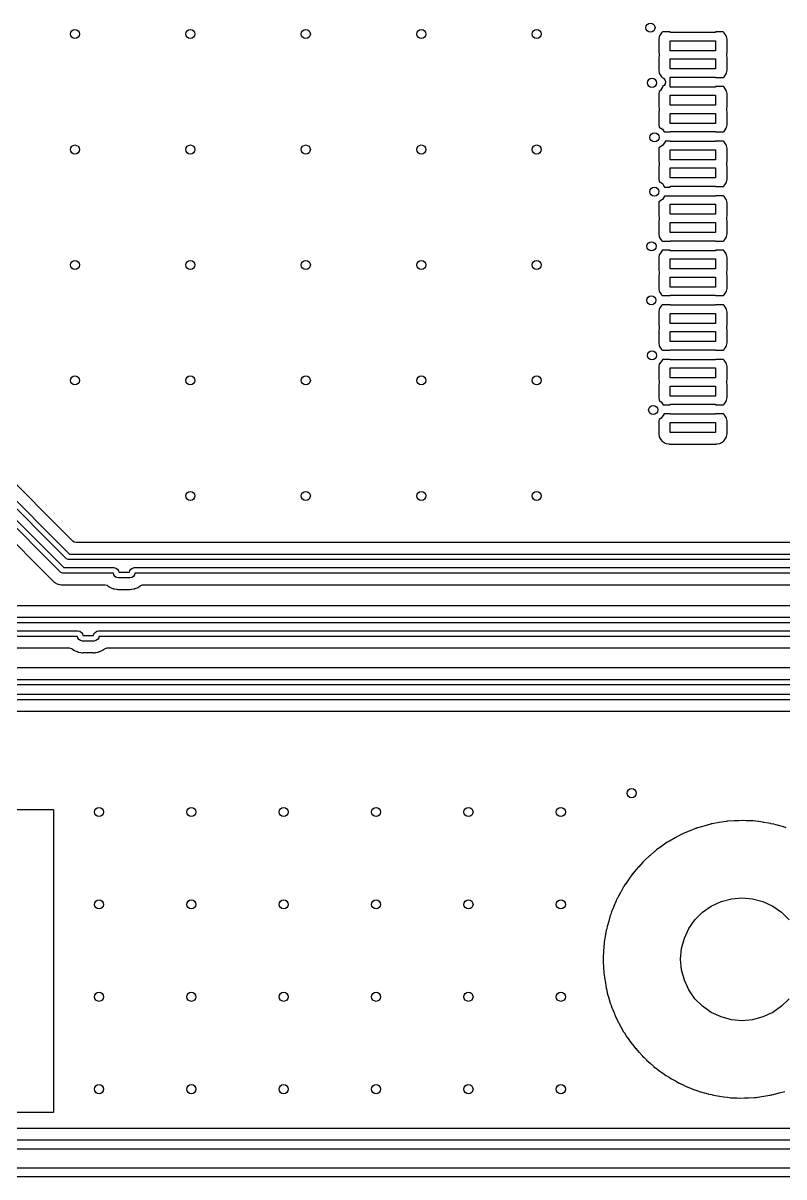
# Model space of a CAD drawing. Extents: x 0 to 4.25, y -4.33 to 0.
# Drawn here: x 1.03 to 1.689, y -3.534 to -2.534 of the extents above; entities that cross this region are included whole.
import ezdxf

# ---------------------------------------------------------------- set-up
doc = ezdxf.new("R2010")
doc.units = 0
doc.header["$MEASUREMENT"] = 0
doc.layers.add('BLACK', color=7, linetype='CONTINUOUS')

msp = doc.modelspace()

# ---------------------------------------------------------------- linework, layer by layer
at = {"layer": 'BLACK', "linetype": 'CONTINUOUS'}
for p, q in [((1.58028, -2.54824), (1.58025, -2.54863)), ((1.58075, -2.5459), (1.58028, -2.54824)), ((1.58104, -2.5452), (1.58075, -2.5459)), ((1.58282, -2.54254), (1.58104, -2.5452)), ((1.58335, -2.54201), (1.58282, -2.54254)), ((1.58367, -2.5418), (1.58335, -2.54201)), ((1.59023, -2.5418), (1.58367, -2.5418)), ((1.59023, -2.54233), (1.59023, -2.5418)), ((1.6296, -2.54233), (1.59023, -2.54233)), ((1.6296, -2.5418), (1.6296, -2.54233)), ((1.63616, -2.5418), (1.6296, -2.5418)), ((1.63647, -2.54201), (1.63616, -2.5418)), ((1.63701, -2.54254), (1.63647, -2.54201)), ((1.63878, -2.5452), (1.63701, -2.54254)), ((1.63907, -2.5459), (1.63878, -2.5452)), ((1.63954, -2.54824), (1.63907, -2.5459)), ((1.63958, -2.54863), (1.63954, -2.54824)), ((1.58025, -2.54863), (1.58025, -2.55887)), ((1.59023, -2.55808), (1.59023, -2.54942)), ((1.59023, -2.54942), (1.6296, -2.54942)), ((1.6296, -2.55808), (1.59023, -2.55808)), ((1.6296, -2.54942), (1.6296, -2.55808)), ((1.63958, -2.55887), (1.63958, -2.54863)), ((1.58025, -2.55887), (1.58028, -2.55925)), ((1.58028, -2.56399), (1.58025, -2.56437)), ((1.58025, -2.56437), (1.58025, -2.57462)), ((1.58028, -2.55925), (1.5806, -2.56084)), ((1.5806, -2.5624), (1.58028, -2.56399)), ((1.5806, -2.56084), (1.5806, -2.5624)), ((1.59023, -2.57383), (1.59023, -2.56516)), ((1.59023, -2.56516), (1.6296, -2.56516)), ((1.6296, -2.56516), (1.6296, -2.57383)), ((1.63922, -2.56084), (1.63954, -2.55925)), ((1.63922, -2.5624), (1.63922, -2.56084)), ((1.63954, -2.56399), (1.63922, -2.5624)), ((1.63954, -2.55925), (1.63958, -2.55887)), ((1.63958, -2.56437), (1.63954, -2.56399)), ((1.63958, -2.57462), (1.63958, -2.56437)), ((1.58025, -2.57462), (1.58028, -2.575)), ((1.58028, -2.575), (1.58075, -2.57734)), ((1.58075, -2.57734), (1.58104, -2.57804)), ((1.58104, -2.57804), (1.58282, -2.5807)), ((1.6296, -2.57383), (1.59023, -2.57383)), ((1.63701, -2.5807), (1.63878, -2.57804)), ((1.63878, -2.57804), (1.63907, -2.57734)), ((1.63907, -2.57734), (1.63954, -2.575)), ((1.63954, -2.575), (1.63958, -2.57462)), ((1.58282, -2.5807), (1.58335, -2.58124)), ((1.58335, -2.58124), (1.58437, -2.58192)), ((1.58437, -2.58192), (1.5856, -2.58321)), ((1.5849, -2.58815), (1.58437, -2.58857)), ((1.58589, -2.58667), (1.5849, -2.58815)), ((1.5856, -2.58321), (1.58614, -2.58491)), ((1.58614, -2.58491), (1.58589, -2.58667)), ((1.59023, -2.58957), (1.59023, -2.58091)), ((1.59023, -2.58091), (1.6296, -2.58091)), ((1.6296, -2.58091), (1.6296, -2.58124)), ((1.6296, -2.58124), (1.63646, -2.58124)), ((1.63646, -2.58124), (1.63647, -2.58124)), ((1.63647, -2.58124), (1.63701, -2.5807)), ((1.58028, -2.59549), (1.58025, -2.59587)), ((1.58025, -2.59587), (1.58025, -2.60611)), ((1.58071, -2.59337), (1.58028, -2.59549)), ((1.58141, -2.5929), (1.58071, -2.59337)), ((1.58354, -2.58971), (1.58141, -2.5929)), ((1.58368, -2.58903), (1.58354, -2.58971)), ((1.58437, -2.58857), (1.58368, -2.58903)), ((1.6296, -2.58957), (1.59023, -2.58957)), ((1.59023, -2.60532), (1.59023, -2.59666)), ((1.59023, -2.59666), (1.6296, -2.59666)), ((1.63646, -2.58924), (1.6296, -2.58924)), ((1.6296, -2.58924), (1.6296, -2.58957)), ((1.6296, -2.59666), (1.6296, -2.60532)), ((1.63647, -2.58925), (1.63646, -2.58924)), ((1.63701, -2.58979), (1.63647, -2.58925)), ((1.63878, -2.59245), (1.63701, -2.58979)), ((1.63907, -2.59315), (1.63878, -2.59245)), ((1.63954, -2.59549), (1.63907, -2.59315)), ((1.63958, -2.59587), (1.63954, -2.59549)), ((1.63958, -2.60611), (1.63958, -2.59587)), ((0.681933, -2.60609), (1.06991, -2.99407)), ((1.07288, -2.98292), (0.693084, -2.60313)), ((1.58025, -2.60611), (1.58028, -2.60649)), ((1.58028, -2.60649), (1.5806, -2.60809)), ((1.5806, -2.60809), (1.5806, -2.60965)), ((1.6296, -2.60532), (1.59023, -2.60532)), ((1.63922, -2.60809), (1.63954, -2.60649)), ((1.63922, -2.60965), (1.63922, -2.60809)), ((1.63954, -2.60649), (1.63958, -2.60611)), ((1.06233, -3.00997), (0.666036, -2.61367)), ((0.670142, -2.61097), (1.06503, -3.00586)), ((1.06722, -2.99818), (0.677827, -2.60879)), ((1.58028, -2.61124), (1.58025, -2.61162)), ((1.58025, -2.61162), (1.58025, -2.62186)), ((1.5806, -2.60965), (1.58028, -2.61124)), ((1.59023, -2.62107), (1.59023, -2.61241)), ((1.59023, -2.61241), (1.6296, -2.61241)), ((1.6296, -2.61241), (1.6296, -2.62107)), ((1.63954, -2.61124), (1.63922, -2.60965)), ((1.63958, -2.61162), (1.63954, -2.61124)), ((1.63958, -2.62186), (1.63958, -2.61162)), ((0.659485, -2.62123), (1.05477, -3.01652)), ((1.58025, -2.62186), (1.58028, -2.62224)), ((1.58028, -2.62224), (1.58068, -2.62423)), ((1.58068, -2.62423), (1.58361, -2.62619)), ((1.58361, -2.62619), (1.58515, -2.62849)), ((1.6296, -2.62107), (1.59023, -2.62107)), ((1.59023, -2.62849), (1.59023, -2.62816)), ((1.59023, -2.62816), (1.6296, -2.62816)), ((1.6296, -2.62816), (1.6296, -2.62849)), ((1.63647, -2.62848), (1.63701, -2.62794)), ((1.63701, -2.62794), (1.63878, -2.62529)), ((1.63878, -2.62529), (1.63907, -2.62459)), ((1.63907, -2.62459), (1.63954, -2.62224)), ((1.63954, -2.62224), (1.63958, -2.62186)), ((1.58575, -2.63692), (1.58361, -2.64011)), ((1.58515, -2.62849), (1.59023, -2.62849)), ((1.58583, -2.63649), (1.58575, -2.63692)), ((1.59023, -2.63649), (1.58583, -2.63649)), ((1.59023, -2.63682), (1.59023, -2.63649)), ((1.6296, -2.63682), (1.59023, -2.63682)), ((1.6296, -2.62849), (1.63646, -2.62849)), ((1.63646, -2.63649), (1.6296, -2.63649)), ((1.6296, -2.63649), (1.6296, -2.63682)), ((1.63646, -2.62849), (1.63647, -2.62848)), ((1.63647, -2.6365), (1.63646, -2.63649)), ((1.63701, -2.63703), (1.63647, -2.6365)), ((1.63878, -2.63969), (1.63701, -2.63703)), ((1.58028, -2.64273), (1.58025, -2.64311)), ((1.58025, -2.64311), (1.58025, -2.65336)), ((1.58038, -2.64225), (1.58028, -2.64273)), ((1.58042, -2.64224), (1.58038, -2.64225)), ((1.58361, -2.64011), (1.58042, -2.64224)), ((1.59023, -2.65257), (1.59023, -2.6439)), ((1.59023, -2.6439), (1.6296, -2.6439)), ((1.6296, -2.6439), (1.6296, -2.65257)), ((1.63907, -2.64039), (1.63878, -2.63969)), ((1.63954, -2.64273), (1.63907, -2.64039)), ((1.63958, -2.64311), (1.63954, -2.64273)), ((1.63958, -2.65336), (1.63958, -2.64311)), ((1.58025, -2.65336), (1.58028, -2.65374)), ((1.58028, -2.65374), (1.5806, -2.65533)), ((1.5806, -2.65689), (1.58028, -2.65848)), ((1.5806, -2.65533), (1.5806, -2.65689)), ((1.6296, -2.65257), (1.59023, -2.65257)), ((1.63922, -2.65533), (1.63954, -2.65374)), ((1.63922, -2.65689), (1.63922, -2.65533)), ((1.63954, -2.65848), (1.63922, -2.65689)), ((1.63954, -2.65374), (1.63958, -2.65336)), ((1.58028, -2.65848), (1.58025, -2.65886)), ((1.58025, -2.65886), (1.58025, -2.6691)), ((1.59023, -2.66831), (1.59023, -2.65965)), ((1.59023, -2.65965), (1.6296, -2.65965)), ((1.6296, -2.66831), (1.59023, -2.66831)), ((1.6296, -2.65965), (1.6296, -2.66831)), ((1.63958, -2.65886), (1.63954, -2.65848)), ((1.63958, -2.6691), (1.63958, -2.65886)), ((1.58025, -2.6691), (1.58028, -2.66949)), ((1.58028, -2.66949), (1.58065, -2.67132)), ((1.58065, -2.67132), (1.58346, -2.6732)), ((1.58346, -2.6732), (1.58543, -2.67616)), ((1.58543, -2.67616), (1.59023, -2.67616)), ((1.59023, -2.67616), (1.59023, -2.6754)), ((1.59023, -2.6754), (1.6296, -2.6754)), ((1.6296, -2.6754), (1.6296, -2.67573)), ((1.6296, -2.67573), (1.63646, -2.67573)), ((1.63646, -2.67573), (1.63647, -2.67572)), ((1.63647, -2.67572), (1.63701, -2.67519)), ((1.63701, -2.67519), (1.63878, -2.67253)), ((1.63878, -2.67253), (1.63907, -2.67183)), ((1.63907, -2.67183), (1.63954, -2.66949)), ((1.63954, -2.66949), (1.63958, -2.6691)), ((1.58346, -2.68712), (1.58045, -2.68912)), ((1.58543, -2.68416), (1.58346, -2.68712)), ((1.60949, -2.68416), (1.58543, -2.68416)), ((1.60978, -2.68406), (1.60949, -2.68416)), ((1.60982, -2.68406), (1.60978, -2.68406)), ((1.61011, -2.68411), (1.60982, -2.68406)), ((1.6102, -2.68406), (1.61011, -2.68411)), ((1.6296, -2.68406), (1.6102, -2.68406)), ((1.6296, -2.68373), (1.6296, -2.68406)), ((1.63646, -2.68373), (1.6296, -2.68373)), ((1.63647, -2.68374), (1.63646, -2.68373)), ((1.63701, -2.68427), (1.63647, -2.68374)), ((1.63878, -2.68693), (1.63701, -2.68427)), ((1.63907, -2.68763), (1.63878, -2.68693)), ((1.63954, -2.68998), (1.63907, -2.68763)), ((1.58028, -2.68998), (1.58025, -2.69036)), ((1.58025, -2.69036), (1.58025, -2.7006)), ((1.58045, -2.68912), (1.58028, -2.68998)), ((1.59023, -2.69981), (1.59023, -2.69115)), ((1.59023, -2.69115), (1.6296, -2.69115)), ((1.6296, -2.69115), (1.6296, -2.69981)), ((1.63958, -2.69036), (1.63954, -2.68998)), ((1.63958, -2.7006), (1.63958, -2.69036)), ((1.58025, -2.7006), (1.58028, -2.70098)), ((1.58028, -2.70573), (1.58025, -2.70611)), ((1.58025, -2.70611), (1.58025, -2.71635)), ((1.58028, -2.70098), (1.5806, -2.70257)), ((1.5806, -2.70413), (1.58028, -2.70573)), ((1.5806, -2.70257), (1.5806, -2.70413)), ((1.6296, -2.69981), (1.59023, -2.69981)), ((1.59023, -2.71556), (1.59023, -2.7069)), ((1.59023, -2.7069), (1.6296, -2.7069)), ((1.6296, -2.7069), (1.6296, -2.71556)), ((1.63922, -2.70257), (1.63954, -2.70098)), ((1.63922, -2.70413), (1.63922, -2.70257)), ((1.63954, -2.70573), (1.63922, -2.70413)), ((1.63954, -2.70098), (1.63958, -2.7006)), ((1.63958, -2.70611), (1.63954, -2.70573)), ((1.63958, -2.71635), (1.63958, -2.70611)), ((1.58025, -2.71635), (1.58028, -2.71673)), ((1.58028, -2.71673), (1.58075, -2.71907)), ((1.6296, -2.71556), (1.59023, -2.71556)), ((1.63907, -2.71907), (1.63954, -2.71673)), ((1.63954, -2.71673), (1.63958, -2.71635)), ((1.58075, -2.71907), (1.58104, -2.71977)), ((1.58104, -2.71977), (1.58282, -2.72243)), ((1.58282, -2.72243), (1.58335, -2.72297)), ((1.58335, -2.72297), (1.58336, -2.72298)), ((1.58336, -2.72298), (1.59023, -2.72298)), ((1.59023, -2.72298), (1.59023, -2.72265)), ((1.59023, -2.72265), (1.6296, -2.72265)), ((1.6296, -2.72265), (1.6296, -2.72298)), ((1.6296, -2.72298), (1.63646, -2.72298)), ((1.63646, -2.72298), (1.63647, -2.72297)), ((1.63647, -2.72297), (1.63701, -2.72243)), ((1.63701, -2.72243), (1.63878, -2.71977)), ((1.63878, -2.71977), (1.63907, -2.71907)), ((1.58028, -2.73722), (1.58025, -2.7376)), ((1.58025, -2.7376), (1.58025, -2.74784)), ((1.58075, -2.73488), (1.58028, -2.73722)), ((1.58088, -2.73457), (1.58075, -2.73488)), ((1.58101, -2.73448), (1.58088, -2.73457)), ((1.58315, -2.73129), (1.58101, -2.73448)), ((1.58317, -2.73116), (1.58315, -2.73129)), ((1.58335, -2.73098), (1.58317, -2.73116)), ((1.58336, -2.73098), (1.58335, -2.73098)), ((1.59023, -2.73098), (1.58336, -2.73098)), ((1.59023, -2.73131), (1.59023, -2.73098)), ((1.6296, -2.73131), (1.59023, -2.73131)), ((1.6296, -2.73098), (1.6296, -2.73131)), ((1.63646, -2.73098), (1.6296, -2.73098)), ((1.63647, -2.73098), (1.63646, -2.73098)), ((1.63701, -2.73152), (1.63647, -2.73098)), ((1.63878, -2.73418), (1.63701, -2.73152)), ((1.63907, -2.73488), (1.63878, -2.73418)), ((1.63954, -2.73722), (1.63907, -2.73488)), ((1.63958, -2.7376), (1.63954, -2.73722)), ((1.63958, -2.74784), (1.63958, -2.7376)), ((1.58025, -2.74784), (1.58028, -2.74823)), ((1.58028, -2.74823), (1.5806, -2.74982)), ((1.59023, -2.74705), (1.59023, -2.73839)), ((1.59023, -2.73839), (1.6296, -2.73839)), ((1.6296, -2.74705), (1.59023, -2.74705)), ((1.6296, -2.73839), (1.6296, -2.74705)), ((1.63922, -2.74982), (1.63954, -2.74823)), ((1.63954, -2.74823), (1.63958, -2.74784)), ((1.58028, -2.75297), (1.58025, -2.75335)), ((1.58025, -2.75335), (1.58025, -2.76359)), ((1.5806, -2.75138), (1.58028, -2.75297)), ((1.5806, -2.74982), (1.5806, -2.75138)), ((1.59023, -2.7628), (1.59023, -2.75414)), ((1.59023, -2.75414), (1.6296, -2.75414)), ((1.6296, -2.75414), (1.6296, -2.7628)), ((1.63922, -2.75138), (1.63922, -2.74982)), ((1.63954, -2.75297), (1.63922, -2.75138)), ((1.63958, -2.75335), (1.63954, -2.75297)), ((1.63958, -2.76359), (1.63958, -2.75335)), ((1.58025, -2.76359), (1.58028, -2.76397)), ((1.58028, -2.76397), (1.58075, -2.76632)), ((1.58075, -2.76632), (1.58104, -2.76702)), ((1.58104, -2.76702), (1.58282, -2.76968)), ((1.6296, -2.7628), (1.59023, -2.7628)), ((1.63701, -2.76968), (1.63878, -2.76702)), ((1.63878, -2.76702), (1.63907, -2.76632)), ((1.63907, -2.76632), (1.63954, -2.76397)), ((1.63954, -2.76397), (1.63958, -2.76359)), ((1.58282, -2.76968), (1.58335, -2.77021)), ((1.58335, -2.77823), (1.58282, -2.77876)), ((1.58335, -2.77021), (1.58336, -2.77022)), ((1.58336, -2.77822), (1.58335, -2.77823)), ((1.58336, -2.77022), (1.59023, -2.77022)), ((1.59023, -2.77822), (1.58336, -2.77822)), ((1.59023, -2.77022), (1.59023, -2.76989)), ((1.59023, -2.76989), (1.6296, -2.76989)), ((1.59023, -2.77855), (1.59023, -2.77822)), ((1.6296, -2.76989), (1.6296, -2.77022)), ((1.6296, -2.77022), (1.63646, -2.77022)), ((1.63646, -2.77822), (1.6296, -2.77822)), ((1.6296, -2.77822), (1.6296, -2.77855)), ((1.63646, -2.77022), (1.63647, -2.77021)), ((1.63647, -2.77823), (1.63646, -2.77822)), ((1.63647, -2.77021), (1.63701, -2.76968)), ((1.63701, -2.77876), (1.63647, -2.77823)), ((1.58028, -2.78447), (1.58025, -2.78485)), ((1.58025, -2.78485), (1.58025, -2.79509)), ((1.58075, -2.78212), (1.58028, -2.78447)), ((1.58104, -2.78142), (1.58075, -2.78212)), ((1.58282, -2.77876), (1.58104, -2.78142)), ((1.6296, -2.77855), (1.59023, -2.77855)), ((1.59023, -2.7943), (1.59023, -2.78564)), ((1.59023, -2.78564), (1.6296, -2.78564)), ((1.6296, -2.78564), (1.6296, -2.7943)), ((1.63878, -2.78142), (1.63701, -2.77876)), ((1.63907, -2.78212), (1.63878, -2.78142)), ((1.63954, -2.78447), (1.63907, -2.78212)), ((1.63958, -2.78485), (1.63954, -2.78447)), ((1.63958, -2.79509), (1.63958, -2.78485)), ((1.58025, -2.79509), (1.58028, -2.79547)), ((1.58028, -2.79547), (1.5806, -2.79706)), ((1.5806, -2.79706), (1.5806, -2.79862)), ((1.6296, -2.7943), (1.59023, -2.7943)), ((1.63922, -2.79706), (1.63954, -2.79547)), ((1.63922, -2.79862), (1.63922, -2.79706)), ((1.63954, -2.79547), (1.63958, -2.79509)), ((1.58028, -2.80021), (1.58025, -2.8006)), ((1.58025, -2.8006), (1.58025, -2.81084)), ((1.5806, -2.79862), (1.58028, -2.80021)), ((1.59023, -2.81005), (1.59023, -2.80139)), ((1.59023, -2.80139), (1.6296, -2.80139)), ((1.6296, -2.80139), (1.6296, -2.81005)), ((1.63954, -2.80021), (1.63922, -2.79862)), ((1.63958, -2.8006), (1.63954, -2.80021)), ((1.63958, -2.81084), (1.63958, -2.8006)), ((1.58025, -2.81084), (1.58028, -2.81122)), ((1.58028, -2.81122), (1.58075, -2.81356)), ((1.58075, -2.81356), (1.58104, -2.81426)), ((1.58104, -2.81426), (1.58282, -2.81692)), ((1.58282, -2.81692), (1.58335, -2.81746)), ((1.58335, -2.81746), (1.58336, -2.81746)), ((1.58336, -2.81746), (1.59023, -2.81746)), ((1.6296, -2.81005), (1.59023, -2.81005)), ((1.59023, -2.81746), (1.59023, -2.81713)), ((1.59023, -2.81713), (1.6296, -2.81713)), ((1.6296, -2.81713), (1.6296, -2.81746)), ((1.6296, -2.81746), (1.63646, -2.81746)), ((1.63646, -2.81746), (1.63647, -2.81746)), ((1.63647, -2.81746), (1.63701, -2.81692)), ((1.63701, -2.81692), (1.63878, -2.81426)), ((1.63878, -2.81426), (1.63907, -2.81356)), ((1.63907, -2.81356), (1.63954, -2.81122)), ((1.63954, -2.81122), (1.63958, -2.81084)), ((1.5835, -2.82577), (1.58137, -2.82897)), ((1.58356, -2.82546), (1.5835, -2.82577)), ((1.59023, -2.82546), (1.58356, -2.82546)), ((1.59023, -2.82579), (1.59023, -2.82546)), ((1.6296, -2.82579), (1.59023, -2.82579)), ((1.6296, -2.82546), (1.6296, -2.82579)), ((1.63646, -2.82546), (1.6296, -2.82546)), ((1.63647, -2.82547), (1.63646, -2.82546)), ((1.63701, -2.82601), (1.63647, -2.82547)), ((1.63878, -2.82867), (1.63701, -2.82601)), ((1.58028, -2.83171), (1.58025, -2.83209)), ((1.58025, -2.83209), (1.58025, -2.84233)), ((1.58075, -2.82938), (1.58028, -2.83171)), ((1.58137, -2.82897), (1.58075, -2.82938)), ((1.59023, -2.84154), (1.59023, -2.83288)), ((1.59023, -2.83288), (1.6296, -2.83288)), ((1.6296, -2.83288), (1.6296, -2.84154)), ((1.63907, -2.82937), (1.63878, -2.82867)), ((1.63954, -2.83171), (1.63907, -2.82937)), ((1.63958, -2.83209), (1.63954, -2.83171)), ((1.63958, -2.84233), (1.63958, -2.83209)), ((1.58025, -2.84233), (1.58028, -2.84271)), ((1.58028, -2.84746), (1.58025, -2.84784)), ((1.58025, -2.84784), (1.58025, -2.85808)), ((1.58028, -2.84271), (1.5806, -2.84431)), ((1.5806, -2.84587), (1.58028, -2.84746)), ((1.5806, -2.84431), (1.5806, -2.84587)), ((1.6296, -2.84154), (1.59023, -2.84154)), ((1.63922, -2.84431), (1.63954, -2.84271)), ((1.63922, -2.84587), (1.63922, -2.84431)), ((1.63954, -2.84746), (1.63922, -2.84587)), ((1.63954, -2.84271), (1.63958, -2.84233)), ((1.63958, -2.84784), (1.63954, -2.84746)), ((1.63958, -2.85808), (1.63958, -2.84784)), ((1.58025, -2.85808), (1.58028, -2.85846)), ((1.59023, -2.85729), (1.59023, -2.84863)), ((1.59023, -2.84863), (1.6296, -2.84863)), ((1.6296, -2.85729), (1.59023, -2.85729)), ((1.6296, -2.84863), (1.6296, -2.85729)), ((1.63954, -2.85846), (1.63958, -2.85808)), ((1.58028, -2.85846), (1.58075, -2.86081)), ((1.58075, -2.86081), (1.58097, -2.86133)), ((1.58097, -2.86133), (1.58247, -2.86233)), ((1.58247, -2.86233), (1.58406, -2.86471)), ((1.58406, -2.86471), (1.59023, -2.86471)), ((1.59023, -2.86471), (1.59023, -2.86438)), ((1.59023, -2.86438), (1.6296, -2.86438)), ((1.6296, -2.86438), (1.6296, -2.86471)), ((1.6296, -2.86471), (1.63646, -2.86471)), ((1.63646, -2.86471), (1.63647, -2.8647)), ((1.63647, -2.8647), (1.63701, -2.86417)), ((1.63701, -2.86417), (1.63878, -2.86151)), ((1.63878, -2.86151), (1.63907, -2.86081)), ((1.63907, -2.86081), (1.63954, -2.85846)), ((1.58057, -2.87752), (1.58028, -2.87895)), ((1.58247, -2.87625), (1.58057, -2.87752)), ((1.58461, -2.87306), (1.58247, -2.87625)), ((1.58467, -2.87271), (1.58461, -2.87306)), ((1.59023, -2.87271), (1.58467, -2.87271)), ((1.59023, -2.87304), (1.59023, -2.87271)), ((1.6296, -2.87304), (1.59023, -2.87304)), ((1.63646, -2.87271), (1.6296, -2.87271)), ((1.6296, -2.87271), (1.6296, -2.87304)), ((1.63647, -2.87272), (1.63646, -2.87271)), ((1.63701, -2.87325), (1.63647, -2.87272)), ((1.63878, -2.87591), (1.63701, -2.87325)), ((1.63907, -2.87661), (1.63878, -2.87591)), ((1.63954, -2.87895), (1.63907, -2.87661)), ((1.58028, -2.87895), (1.58025, -2.87934)), ((1.58025, -2.87934), (1.58025, -2.88958)), ((1.59023, -2.88879), (1.59023, -2.88013)), ((1.59023, -2.88013), (1.6296, -2.88013)), ((1.6296, -2.88013), (1.6296, -2.88879)), ((1.63958, -2.87934), (1.63954, -2.87895)), ((1.63958, -2.88958), (1.63958, -2.87934)), ((1.58025, -2.88958), (1.58028, -2.88996)), ((1.58028, -2.88996), (1.58075, -2.8923)), ((1.58075, -2.8923), (1.58104, -2.893)), ((1.58104, -2.893), (1.58282, -2.89566)), ((1.58282, -2.89566), (1.58335, -2.8962)), ((1.58335, -2.8962), (1.58601, -2.89797)), ((1.58601, -2.89797), (1.58671, -2.89826)), ((1.6296, -2.88879), (1.59023, -2.88879)), ((1.63311, -2.89826), (1.63381, -2.89797)), ((1.63381, -2.89797), (1.63647, -2.8962)), ((1.63647, -2.8962), (1.63701, -2.89566)), ((1.63701, -2.89566), (1.63878, -2.893)), ((1.63878, -2.893), (1.63907, -2.8923)), ((1.63907, -2.8923), (1.63954, -2.88996)), ((1.63954, -2.88996), (1.63958, -2.88958)), ((1.58671, -2.89826), (1.58906, -2.89873)), ((1.58906, -2.89873), (1.58944, -2.89877)), ((1.58944, -2.89877), (1.63039, -2.89877)), ((1.63039, -2.89877), (1.63077, -2.89873)), ((1.63077, -2.89873), (1.63311, -2.89826)), ((1.07397, -2.9837), (1.07288, -2.98292)), ((1.0757, -2.98409), (1.07397, -2.9837)), ((1.97908, -2.98409), (1.0757, -2.98409)), ((1.06892, -2.99888), (1.06722, -2.99818)), ((1.06991, -2.99407), (2.19712, -2.99407)), ((1.06503, -3.00586), (1.10827, -3.00586)), ((2.19613, -2.99888), (1.06892, -2.99888)), ((1.10827, -3.00586), (1.10995, -3.0062)), ((1.10995, -3.0062), (1.11138, -3.00715)), ((1.11138, -3.00715), (1.11234, -3.00858)), ((1.1222, -3.00858), (1.12315, -3.00715)), ((1.12315, -3.00715), (1.12458, -3.0062)), ((1.12458, -3.0062), (1.12627, -3.00586)), ((1.12627, -3.00586), (1.70866, -3.00586)), ((1.05477, -3.01652), (1.05501, -3.01678)), ((1.05501, -3.01678), (1.05573, -3.01764)), ((1.05573, -3.01764), (1.05625, -3.01807)), ((1.05625, -3.01807), (1.05722, -3.01864)), ((1.06403, -3.01067), (1.06233, -3.00997)), ((1.10794, -3.01067), (1.06403, -3.01067)), ((1.1082, -3.01195), (1.10794, -3.01067)), ((1.10915, -3.01338), (1.1082, -3.01195)), ((1.11058, -3.01434), (1.10915, -3.01338)), ((1.11227, -3.01467), (1.11058, -3.01434)), ((1.12227, -3.01467), (1.11227, -3.01467)), ((1.11234, -3.00858), (1.11259, -3.00986)), ((1.11259, -3.00986), (1.12194, -3.00986)), ((1.12194, -3.00986), (1.1222, -3.00858)), ((1.12395, -3.01434), (1.12227, -3.01467)), ((1.12538, -3.01338), (1.12395, -3.01434)), ((1.12634, -3.01195), (1.12538, -3.01338)), ((1.12659, -3.01067), (1.12634, -3.01195)), ((1.70834, -3.01067), (1.12659, -3.01067)), ((1.05722, -3.01864), (1.05752, -3.01882)), ((1.05752, -3.01882), (1.05844, -3.01947)), ((1.05844, -3.01947), (1.05924, -3.01984)), ((1.05924, -3.01984), (1.06007, -3.02015)), ((1.06007, -3.02015), (1.06118, -3.02034)), ((1.06118, -3.02034), (1.06152, -3.02042)), ((1.06152, -3.02042), (1.06261, -3.02071)), ((1.06261, -3.02071), (1.06328, -3.02077)), ((1.06328, -3.02077), (1.0644, -3.02067)), ((1.0644, -3.02067), (1.06475, -3.02065)), ((1.06475, -3.02065), (1.10081, -3.02065)), ((1.10081, -3.02065), (1.10255, -3.02105)), ((1.10255, -3.02105), (1.10325, -3.02148)), ((1.10325, -3.02148), (1.10481, -3.02268)), ((1.10481, -3.02268), (1.10525, -3.02293)), ((1.10525, -3.02293), (1.10751, -3.02387)), ((1.10751, -3.02387), (1.10763, -3.0239)), ((1.10763, -3.0239), (1.10794, -3.02401)), ((1.10794, -3.02401), (1.10809, -3.02411)), ((1.10809, -3.02411), (1.10809, -3.02411)), ((1.10809, -3.02411), (1.10827, -3.02418)), ((1.10827, -3.02418), (1.10877, -3.02432)), ((1.10877, -3.02432), (1.11068, -3.02457)), ((1.11068, -3.02457), (1.11086, -3.0246)), ((1.11086, -3.0246), (1.11193, -3.02478)), ((1.11193, -3.02478), (1.11261, -3.02478)), ((1.11261, -3.02478), (1.11301, -3.02471)), ((1.11301, -3.02471), (1.1137, -3.02465)), ((1.1137, -3.02465), (1.12083, -3.02465)), ((1.12083, -3.02465), (1.12153, -3.02471)), ((1.12153, -3.02471), (1.12193, -3.02478)), ((1.12193, -3.02478), (1.12261, -3.02478)), ((1.12261, -3.02478), (1.12368, -3.0246)), ((1.12368, -3.0246), (1.12385, -3.02457)), ((1.12385, -3.02457), (1.12577, -3.02432)), ((1.12577, -3.02432), (1.12626, -3.02418)), ((1.12626, -3.02418), (1.12629, -3.02417)), ((1.12629, -3.02417), (1.12659, -3.02401)), ((1.12659, -3.02401), (1.1269, -3.0239)), ((1.1269, -3.0239), (1.12696, -3.02389)), ((1.12696, -3.02389), (1.12928, -3.02293)), ((1.12928, -3.02293), (1.12973, -3.02268)), ((1.12973, -3.02268), (1.13129, -3.02148)), ((1.13129, -3.02148), (1.1329, -3.02074)), ((1.1329, -3.02074), (1.13372, -3.02065)), ((1.13372, -3.02065), (1.70121, -3.02065)), ((2.15653, -3.03882), (1.01941, -3.03882)), ((2.15625, -3.05361), (1.01262, -3.05361)), ((1.01361, -3.0488), (2.15725, -3.0488)), ((1.07684, -3.0654), (1.00773, -3.0654)), ((1.00873, -3.06059), (1.07717, -3.06059)), ((1.0771, -3.06668), (1.07684, -3.0654)), ((1.07805, -3.06811), (1.0771, -3.06668)), ((1.07717, -3.06059), (1.07885, -3.06092)), ((1.07948, -3.06906), (1.07805, -3.06811)), ((1.07885, -3.06092), (1.08028, -3.06188)), ((1.08028, -3.06188), (1.08124, -3.06331)), ((1.08124, -3.06331), (1.08149, -3.06459)), ((1.08149, -3.06459), (1.09084, -3.06459)), ((1.09084, -3.06459), (1.0911, -3.06331)), ((1.0911, -3.06331), (1.09205, -3.06188)), ((1.09205, -3.06188), (1.09348, -3.06092)), ((1.09428, -3.06811), (1.09285, -3.06906)), ((1.09348, -3.06092), (1.09517, -3.06059)), ((1.09524, -3.06668), (1.09428, -3.06811)), ((1.09517, -3.06059), (1.8815, -3.06059)), ((1.09549, -3.0654), (1.09524, -3.06668)), ((1.88117, -3.0654), (1.09549, -3.0654)), ((1.00845, -3.07538), (1.06971, -3.07538)), ((1.06971, -3.07538), (1.07145, -3.07577)), ((1.07145, -3.07577), (1.07215, -3.0762)), ((1.07215, -3.0762), (1.07371, -3.0774)), ((1.07371, -3.0774), (1.07415, -3.07766)), ((1.07415, -3.07766), (1.07641, -3.07859)), ((1.08117, -3.0694), (1.07948, -3.06906)), ((1.09117, -3.0694), (1.08117, -3.0694)), ((1.09285, -3.06906), (1.09117, -3.0694)), ((1.09586, -3.07862), (1.09818, -3.07766)), ((1.09818, -3.07766), (1.09862, -3.0774)), ((1.09862, -3.0774), (1.10018, -3.0762)), ((1.10018, -3.0762), (1.1018, -3.07546)), ((1.1018, -3.07546), (1.10262, -3.07538)), ((1.10262, -3.07538), (1.87404, -3.07538)), ((1.07641, -3.07859), (1.07653, -3.07862)), ((1.07653, -3.07862), (1.07684, -3.07874)), ((1.07684, -3.07874), (1.07699, -3.07883)), ((1.07699, -3.07883), (1.07699, -3.07883)), ((1.07699, -3.07883), (1.07717, -3.07891)), ((1.07717, -3.07891), (1.07766, -3.07904)), ((1.07766, -3.07904), (1.07958, -3.07929)), ((1.07958, -3.07929), (1.07975, -3.07932)), ((1.07975, -3.07932), (1.08083, -3.07951)), ((1.08083, -3.07951), (1.0815, -3.07951)), ((1.0815, -3.07951), (1.0819, -3.07944)), ((1.0819, -3.07944), (1.0826, -3.07938)), ((1.0826, -3.07938), (1.08973, -3.07938)), ((1.08973, -3.07938), (1.09043, -3.07944)), ((1.09043, -3.07944), (1.09083, -3.07951)), ((1.09083, -3.07951), (1.0915, -3.07951)), ((1.0915, -3.07951), (1.09258, -3.07932)), ((1.09258, -3.07932), (1.09275, -3.07929)), ((1.09275, -3.07929), (1.09467, -3.07904)), ((1.09467, -3.07904), (1.09516, -3.07891)), ((1.09516, -3.07891), (1.09519, -3.0789)), ((1.09519, -3.0789), (1.09549, -3.07874)), ((1.09549, -3.07874), (1.0958, -3.07862)), ((1.0958, -3.07862), (1.09586, -3.07862)), ((2.12564, -3.09267), (0.958868, -3.09267)), ((2.12536, -3.10746), (0.952081, -3.10746)), ((0.953077, -3.10265), (2.12635, -3.10265)), ((1.00998, -3.11546), (1.72219, -3.11546)), ((1.72179, -3.12027), (1.01031, -3.12027)), ((1.01743, -3.13025), (1.71483, -3.13025)), ((1.05598, -3.21548), (0.495038, -3.21548)), ((1.05612, -3.21558), (1.05598, -3.21548)), ((1.05628, -3.21607), (1.05612, -3.21558)), ((1.05628, -3.4773), (1.05628, -3.21607)), ((1.62527, -3.22794), (1.61943, -3.22965)), ((1.62549, -3.22789), (1.62527, -3.22794)), ((1.62586, -3.22783), (1.62549, -3.22789)), ((1.62626, -3.22774), (1.62586, -3.22783)), ((1.62651, -3.22767), (1.62626, -3.22774)), ((1.62672, -3.22763), (1.62651, -3.22767)), ((1.63255, -3.22668), (1.62672, -3.22763)), ((1.63258, -3.22668), (1.63255, -3.22668)), ((1.63871, -3.22562), (1.63258, -3.22668)), ((1.63893, -3.2256), (1.63871, -3.22562)), ((1.6392, -3.22558), (1.63893, -3.2256)), ((1.63961, -3.22554), (1.6392, -3.22558)), ((1.63975, -3.22551), (1.63961, -3.22554)), ((1.63997, -3.22549), (1.63975, -3.22551)), ((1.64595, -3.2252), (1.63997, -3.22549)), ((1.64599, -3.2252), (1.64595, -3.2252)), ((1.64892, -3.22503), (1.64599, -3.2252)), ((1.64903, -3.22503), (1.64892, -3.22503)), ((1.64937, -3.22503), (1.64903, -3.22503)), ((1.64956, -3.22502), (1.64937, -3.22503)), ((1.65316, -3.22485), (1.64956, -3.22502)), ((1.65338, -3.22485), (1.65316, -3.22485)), ((1.65611, -3.22502), (1.65338, -3.22485)), ((1.65636, -3.22503), (1.65611, -3.22502)), ((1.65739, -3.22503), (1.65636, -3.22503)), ((1.65746, -3.22503), (1.65739, -3.22503)), ((1.66177, -3.2252), (1.65746, -3.22503)), ((1.66196, -3.22521), (1.66177, -3.2252)), ((1.66418, -3.22552), (1.66196, -3.22521)), ((1.66447, -3.22555), (1.66418, -3.22552)), ((1.66656, -3.22568), (1.66447, -3.22555)), ((1.66678, -3.2257), (1.66656, -3.22568)), ((1.67086, -3.22642), (1.66678, -3.2257)), ((1.67101, -3.22645), (1.67086, -3.22642)), ((1.67527, -3.22703), (1.67101, -3.22645)), ((1.67549, -3.22707), (1.67527, -3.22703)), ((1.67754, -3.22759), (1.67549, -3.22707)), ((1.67783, -3.22765), (1.67754, -3.22759)), ((1.67978, -3.228), (1.67783, -3.22765)), ((1.68, -3.22805), (1.67978, -3.228)), ((1.68407, -3.22925), (1.68, -3.22805)), ((1.59962, -3.23706), (1.59451, -3.23992)), ((1.59982, -3.23696), (1.59962, -3.23706)), ((1.60037, -3.23673), (1.59982, -3.23696)), ((1.60072, -3.23656), (1.60037, -3.23673)), ((1.60114, -3.23633), (1.60072, -3.23656)), ((1.60133, -3.23624), (1.60114, -3.23633)), ((1.60663, -3.2341), (1.60133, -3.23624)), ((1.60668, -3.23408), (1.60663, -3.2341)), ((1.61219, -3.23177), (1.60668, -3.23408)), ((1.6124, -3.2317), (1.61219, -3.23177)), ((1.61286, -3.23156), (1.6124, -3.2317)), ((1.61324, -3.23143), (1.61286, -3.23156)), ((1.61358, -3.23129), (1.61324, -3.23143)), ((1.61379, -3.23122), (1.61358, -3.23129)), ((1.61938, -3.22966), (1.61379, -3.23122)), ((1.61943, -3.22965), (1.61938, -3.22966)), ((1.68422, -3.22928), (1.68407, -3.22925)), ((1.68849, -3.23037), (1.68422, -3.22928)), ((1.6887, -3.23044), (1.68849, -3.23037)), ((1.69058, -3.23115), (1.6887, -3.23044)), ((1.58302, -3.24712), (1.57849, -3.25027)), ((1.58307, -3.24708), (1.58302, -3.24712)), ((1.58773, -3.24373), (1.58307, -3.24708)), ((1.58792, -3.24361), (1.58773, -3.24373)), ((1.58853, -3.24327), (1.58792, -3.24361)), ((1.58886, -3.24306), (1.58853, -3.24327)), ((1.58933, -3.24273), (1.58886, -3.24306)), ((1.58952, -3.24262), (1.58933, -3.24273)), ((1.59446, -3.23995), (1.58952, -3.24262)), ((1.59451, -3.23992), (1.59446, -3.23995)), ((1.57245, -3.25554), (1.56838, -3.2591)), ((1.57251, -3.25549), (1.57245, -3.25554)), ((1.57667, -3.2517), (1.57251, -3.25549)), ((1.57684, -3.25157), (1.57667, -3.2517)), ((1.5775, -3.25109), (1.57684, -3.25157)), ((1.5778, -3.25085), (1.5775, -3.25109)), ((1.57832, -3.2504), (1.5778, -3.25085)), ((1.57849, -3.25027), (1.57832, -3.2504)), ((1.5629, -3.26508), (1.55932, -3.269)), ((1.56295, -3.26502), (1.5629, -3.26508)), ((1.56659, -3.26088), (1.56295, -3.26502)), ((1.56674, -3.26072), (1.56659, -3.26088)), ((1.56742, -3.2601), (1.56674, -3.26072)), ((1.56769, -3.25984), (1.56742, -3.2601)), ((1.56823, -3.25925), (1.56769, -3.25984)), ((1.56838, -3.2591), (1.56823, -3.25925)), ((1.55448, -3.27565), (1.55142, -3.27986)), ((1.55453, -3.27558), (1.55448, -3.27565)), ((1.55761, -3.27114), (1.55453, -3.27558)), ((1.55774, -3.27097), (1.55761, -3.27114)), ((1.55842, -3.27019), (1.55774, -3.27097)), ((1.55865, -3.26991), (1.55842, -3.27019)), ((1.55918, -3.26917), (1.55865, -3.26991)), ((1.55932, -3.269), (1.55918, -3.26917)), ((1.5473, -3.28709), (1.54478, -3.29152)), ((1.54734, -3.28701), (1.5473, -3.28709)), ((1.54985, -3.28235), (1.54734, -3.28701)), ((1.54996, -3.28216), (1.54985, -3.28235)), ((1.55061, -3.28123), (1.54996, -3.28216)), ((1.5508, -3.28092), (1.55061, -3.28123)), ((1.5513, -3.28004), (1.5508, -3.28092)), ((1.55142, -3.27986), (1.5513, -3.28004)), ((1.5434, -3.29437), (1.54148, -3.29918)), ((1.5435, -3.29417), (1.5434, -3.29437)), ((1.54409, -3.29307), (1.5435, -3.29417)), ((1.54424, -3.29275), (1.54409, -3.29307)), ((1.54468, -3.29172), (1.54424, -3.29275)), ((1.54478, -3.29152), (1.54468, -3.29172)), ((1.62586, -3.29906), (1.63425, -3.29514)), ((1.63425, -3.29514), (1.6432, -3.29274)), ((1.6432, -3.29274), (1.65243, -3.29194)), ((1.65243, -3.29194), (1.66166, -3.29274)), ((1.66166, -3.29274), (1.67061, -3.29514)), ((1.67061, -3.29514), (1.67901, -3.29906)), ((1.53836, -3.30704), (1.53703, -3.31192)), ((1.53843, -3.30683), (1.53836, -3.30704)), ((1.53894, -3.30557), (1.53843, -3.30683)), ((1.53905, -3.30524), (1.53894, -3.30557)), ((1.5394, -3.30406), (1.53905, -3.30524)), ((1.53948, -3.30386), (1.5394, -3.30406)), ((1.54145, -3.29927), (1.53948, -3.30386)), ((1.54148, -3.29918), (1.54145, -3.29927)), ((1.61172, -3.31092), (1.61827, -3.30437)), ((1.61827, -3.30437), (1.62586, -3.29906)), ((1.67901, -3.29906), (1.6866, -3.30437)), ((1.6866, -3.30437), (1.69315, -3.31092)), ((1.53554, -3.31692), (1.53529, -3.31823)), ((1.53559, -3.31671), (1.53554, -3.31692)), ((1.537, -3.31203), (1.53559, -3.31671)), ((1.53703, -3.31192), (1.537, -3.31203)), ((1.6064, -3.31851), (1.61172, -3.31092)), ((1.53402, -3.3252), (1.53315, -3.32991)), ((1.53403, -3.32509), (1.53402, -3.3252)), ((1.53479, -3.32019), (1.53403, -3.32509)), ((1.53483, -3.31998), (1.53479, -3.32019)), ((1.53522, -3.31856), (1.53483, -3.31998)), ((1.53529, -3.31823), (1.53522, -3.31856)), ((1.60009, -3.33586), (1.60249, -3.32691)), ((1.60249, -3.32691), (1.6064, -3.31851)), ((1.53273, -3.33367), (1.53254, -3.33851)), ((1.53275, -3.33345), (1.53273, -3.33367)), ((1.53299, -3.3319), (1.53275, -3.33345)), ((1.53302, -3.33157), (1.53299, -3.3319)), ((1.53312, -3.33012), (1.53302, -3.33157)), ((1.53315, -3.32991), (1.53312, -3.33012)), ((1.59928, -3.34509), (1.60009, -3.33586)), ((1.53253, -3.33863), (1.5322, -3.3433)), ((1.5322, -3.3433), (1.5322, -3.34352)), ((1.5322, -3.34352), (1.53227, -3.34507)), ((1.53227, -3.34539), (1.5322, -3.34707)), ((1.5322, -3.34707), (1.5322, -3.3473)), ((1.5322, -3.3473), (1.53255, -3.35202)), ((1.53227, -3.34507), (1.53227, -3.34539)), ((1.53254, -3.33851), (1.53253, -3.33863)), ((1.60009, -3.35432), (1.59928, -3.34509)), ((1.53255, -3.35202), (1.53256, -3.35215)), ((1.53256, -3.35215), (1.53275, -3.35671)), ((1.53275, -3.35671), (1.53277, -3.35693)), ((1.53277, -3.35693), (1.53303, -3.35857)), ((1.60249, -3.36326), (1.60009, -3.35432)), ((1.53303, -3.35857), (1.53307, -3.35889)), ((1.53307, -3.35889), (1.5332, -3.36067)), ((1.5332, -3.36067), (1.53323, -3.36089)), ((1.53323, -3.36089), (1.53409, -3.36544)), ((1.53409, -3.36544), (1.53411, -3.36557)), ((1.53411, -3.36557), (1.5348, -3.36998)), ((1.6064, -3.37166), (1.60249, -3.36326)), ((1.5348, -3.36998), (1.53484, -3.37019)), ((1.53484, -3.37019), (1.5353, -3.3719)), ((1.5353, -3.3719), (1.53537, -3.3722)), ((1.53537, -3.3722), (1.53573, -3.37407)), ((1.53573, -3.37407), (1.53578, -3.37429)), ((1.53578, -3.37429), (1.53712, -3.3786)), ((1.61172, -3.37925), (1.6064, -3.37166)), ((1.53712, -3.3786), (1.53716, -3.37873)), ((1.53716, -3.37873), (1.5383, -3.38294)), ((1.5383, -3.38294), (1.53837, -3.38314)), ((1.53837, -3.38314), (1.53906, -3.38489)), ((1.53906, -3.38489), (1.53916, -3.38518)), ((1.53916, -3.38518), (1.53976, -3.38709)), ((1.53976, -3.38709), (1.53984, -3.3873)), ((1.53984, -3.3873), (1.54161, -3.39133)), ((1.61827, -3.3858), (1.61172, -3.37925)), ((1.62586, -3.39112), (1.61827, -3.3858)), ((1.6866, -3.3858), (1.67901, -3.39112)), ((1.69315, -3.37925), (1.6866, -3.3858)), ((1.54161, -3.39133), (1.54167, -3.39147)), ((1.54167, -3.39147), (1.54323, -3.39542)), ((1.54323, -3.39542), (1.54333, -3.39562)), ((1.54333, -3.39562), (1.54426, -3.39737)), ((1.54426, -3.39737), (1.54439, -3.39764)), ((1.54439, -3.39764), (1.54524, -3.39958)), ((1.63425, -3.39503), (1.62586, -3.39112)), ((1.6432, -3.39743), (1.63425, -3.39503)), ((1.65243, -3.39824), (1.6432, -3.39743)), ((1.66166, -3.39743), (1.65243, -3.39824)), ((1.67061, -3.39503), (1.66166, -3.39743)), ((1.67901, -3.39112), (1.67061, -3.39503)), ((1.54524, -3.39958), (1.54534, -3.39978)), ((1.54534, -3.39978), (1.5475, -3.40349)), ((1.5475, -3.40349), (1.54758, -3.40362)), ((1.54758, -3.40362), (1.54952, -3.40728)), ((1.54952, -3.40728), (1.54964, -3.40747)), ((1.54964, -3.40747), (1.55082, -3.4092)), ((1.55082, -3.4092), (1.55098, -3.40944)), ((1.55098, -3.40944), (1.5521, -3.41136)), ((1.5521, -3.41136), (1.55222, -3.41155)), ((1.55222, -3.41155), (1.55472, -3.4149)), ((1.55472, -3.4149), (1.55482, -3.41504)), ((1.55482, -3.41504), (1.5571, -3.41837)), ((1.5571, -3.41837), (1.55723, -3.41854)), ((1.55723, -3.41854), (1.55867, -3.4202)), ((1.55867, -3.4202), (1.55885, -3.42043)), ((1.55885, -3.42043), (1.56025, -3.4223)), ((1.56025, -3.4223), (1.56039, -3.42247)), ((1.56039, -3.42247), (1.56318, -3.42544)), ((1.56318, -3.42544), (1.5633, -3.42556)), ((1.5633, -3.42556), (1.56586, -3.42853)), ((1.56586, -3.42853), (1.56601, -3.42869)), ((1.56601, -3.42869), (1.56771, -3.43026)), ((1.56771, -3.43026), (1.5679, -3.43046)), ((1.5679, -3.43046), (1.56958, -3.43224)), ((1.56958, -3.43224), (1.56974, -3.43239)), ((1.56974, -3.43239), (1.57277, -3.43495)), ((1.57277, -3.43495), (1.5729, -3.43507)), ((1.5729, -3.43507), (1.5757, -3.43766)), ((1.5757, -3.43766), (1.57587, -3.4378)), ((1.57587, -3.4378), (1.57782, -3.43924)), ((1.57782, -3.43924), (1.57803, -3.43941)), ((1.57803, -3.43941), (1.57998, -3.44105)), ((1.57998, -3.44105), (1.58015, -3.44119)), ((1.58015, -3.44119), (1.58336, -3.44333)), ((1.58336, -3.44333), (1.58351, -3.44344)), ((1.58351, -3.44344), (1.5865, -3.44564)), ((1.5865, -3.44564), (1.58668, -3.44576)), ((1.58668, -3.44576), (1.58887, -3.44702)), ((1.58887, -3.44702), (1.58909, -3.44716)), ((1.58909, -3.44716), (1.59131, -3.44864)), ((1.59131, -3.44864), (1.5915, -3.44875)), ((1.5915, -3.44875), (1.59483, -3.45047)), ((1.59483, -3.45047), (1.595, -3.45056)), ((1.595, -3.45056), (1.59812, -3.45236)), ((1.59812, -3.45236), (1.59832, -3.45246)), ((1.59832, -3.45246), (1.60073, -3.45352)), ((1.60073, -3.45352), (1.60096, -3.45363)), ((1.60096, -3.45363), (1.60342, -3.45489)), ((1.60342, -3.45489), (1.60362, -3.45498)), ((1.60362, -3.45498), (1.60703, -3.45627)), ((1.60703, -3.45627), (1.60721, -3.45635)), ((1.60721, -3.45635), (1.61042, -3.45775)), ((1.61042, -3.45775), (1.61062, -3.45783)), ((1.61062, -3.45783), (1.61324, -3.45864)), ((1.61324, -3.45864), (1.61348, -3.45872)), ((1.61348, -3.45872), (1.61617, -3.45974)), ((1.61617, -3.45974), (1.61638, -3.4598)), ((1.61638, -3.4598), (1.6198, -3.46067)), ((1.6198, -3.46067), (1.62, -3.46073)), ((1.62, -3.46073), (1.62324, -3.46173)), ((1.62324, -3.46173), (1.62345, -3.46178)), ((1.62345, -3.46178), (1.62625, -3.46232)), ((1.62625, -3.46232), (1.62648, -3.46237)), ((1.62648, -3.46237), (1.62938, -3.4631)), ((1.62938, -3.4631), (1.6296, -3.46315)), ((1.6296, -3.46315), (1.63299, -3.46361)), ((1.63299, -3.46361), (1.6332, -3.46364)), ((1.6332, -3.46364), (1.63642, -3.46426)), ((1.63642, -3.46426), (1.63664, -3.46429)), ((1.63664, -3.46429), (1.63959, -3.46451)), ((1.63959, -3.46451), (1.63982, -3.46454)), ((1.63982, -3.46454), (1.6429, -3.46496)), ((1.6429, -3.46496), (1.64309, -3.46497)), ((1.64309, -3.46497), (1.6474, -3.46514)), ((1.6474, -3.46514), (1.64748, -3.46515)), ((1.64748, -3.46515), (1.64764, -3.46515)), ((1.64764, -3.46515), (1.64795, -3.46516)), ((1.64795, -3.46516), (1.6498, -3.4653)), ((1.6498, -3.4653), (1.65002, -3.4653)), ((1.65002, -3.4653), (1.65451, -3.46515)), ((1.65451, -3.46515), (1.65465, -3.46515)), ((1.65465, -3.46515), (1.65583, -3.46515)), ((1.65583, -3.46515), (1.65594, -3.46514)), ((1.65594, -3.46514), (1.65793, -3.46503)), ((1.65793, -3.46503), (1.65802, -3.46502)), ((1.65802, -3.46502), (1.66322, -3.46484)), ((1.66322, -3.46484), (1.66344, -3.46482)), ((1.66344, -3.46482), (1.66444, -3.46468)), ((1.66444, -3.46468), (1.6648, -3.46464)), ((1.6648, -3.46464), (1.66593, -3.46457)), ((1.66593, -3.46457), (1.66616, -3.46455)), ((1.66616, -3.46455), (1.67137, -3.46365)), ((1.67137, -3.46365), (1.67146, -3.46364)), ((1.67146, -3.46364), (1.6765, -3.46289)), ((1.6765, -3.46289), (1.67672, -3.46285)), ((1.67672, -3.46285), (1.6778, -3.46256)), ((1.6778, -3.46256), (1.67815, -3.46249)), ((1.67815, -3.46249), (1.67937, -3.46228)), ((1.67937, -3.46228), (1.67959, -3.46223)), ((1.67959, -3.46223), (1.68456, -3.46078)), ((1.68456, -3.46078), (1.68466, -3.46075)), ((1.68466, -3.46075), (1.68948, -3.45948)), ((0.494711, -3.47761), (1.05569, -3.47761)), ((1.05569, -3.47761), (1.05618, -3.47745)), ((1.05618, -3.47745), (1.05628, -3.4773)), ((1.71291, -3.49149), (0.587, -3.49149)), ((0.585082, -3.50147), (1.7187, -3.50147)), ((1.72036, -3.50947), (0.586739, -3.50947)), ((0.605, -3.52557), (1.75889, -3.52557)), ((1.76055, -3.53357), (0.605, -3.53357))]:
    msp.add_line(p, q, dxfattribs=at)
at = {"layer": 'BLACK'}
for centre in [(1.57315, -2.53811), (1.07461, -2.5437), (1.17461, -2.5437), (1.27461, -2.5437), (1.37461, -2.5437), (1.47461, -2.5437), (1.57445, -2.58594), (1.57665, -2.63315), (1.07461, -2.6437), (1.17461, -2.6437), (1.27461, -2.6437), (1.37461, -2.6437), (1.47461, -2.6437), (1.5765, -2.68016), (1.57406, -2.72752), (1.07461, -2.7437), (1.17461, -2.7437), (1.27461, -2.7437), (1.37461, -2.7437), (1.47461, -2.7437), (1.57398, -2.77425), (1.57441, -2.82201), (1.07461, -2.8437), (1.17461, -2.8437), (1.27461, -2.8437), (1.37461, -2.8437), (1.47461, -2.8437), (1.57551, -2.86929), (1.17461, -2.9437), (1.27461, -2.9437), (1.37461, -2.9437), (1.47461, -2.9437), (1.55681, -3.20118), (1.09551, -3.21756), (1.17551, -3.21756), (1.25551, -3.21756), (1.33551, -3.21756), (1.41551, -3.21756), (1.49551, -3.21756), (1.09551, -3.29756), (1.17551, -3.29756), (1.25551, -3.29756), (1.33551, -3.29756), (1.41551, -3.29756), (1.49551, -3.29756), (1.09551, -3.37756), (1.17551, -3.37756), (1.25551, -3.37756), (1.33551, -3.37756), (1.41551, -3.37756), (1.49551, -3.37756), (1.09551, -3.45756), (1.17551, -3.45756), (1.25551, -3.45756), (1.33551, -3.45756), (1.41551, -3.45756), (1.49551, -3.45756)]:
    msp.add_circle(centre, 0.003937, dxfattribs=at)

doc.saveas('drawing.dxf')
